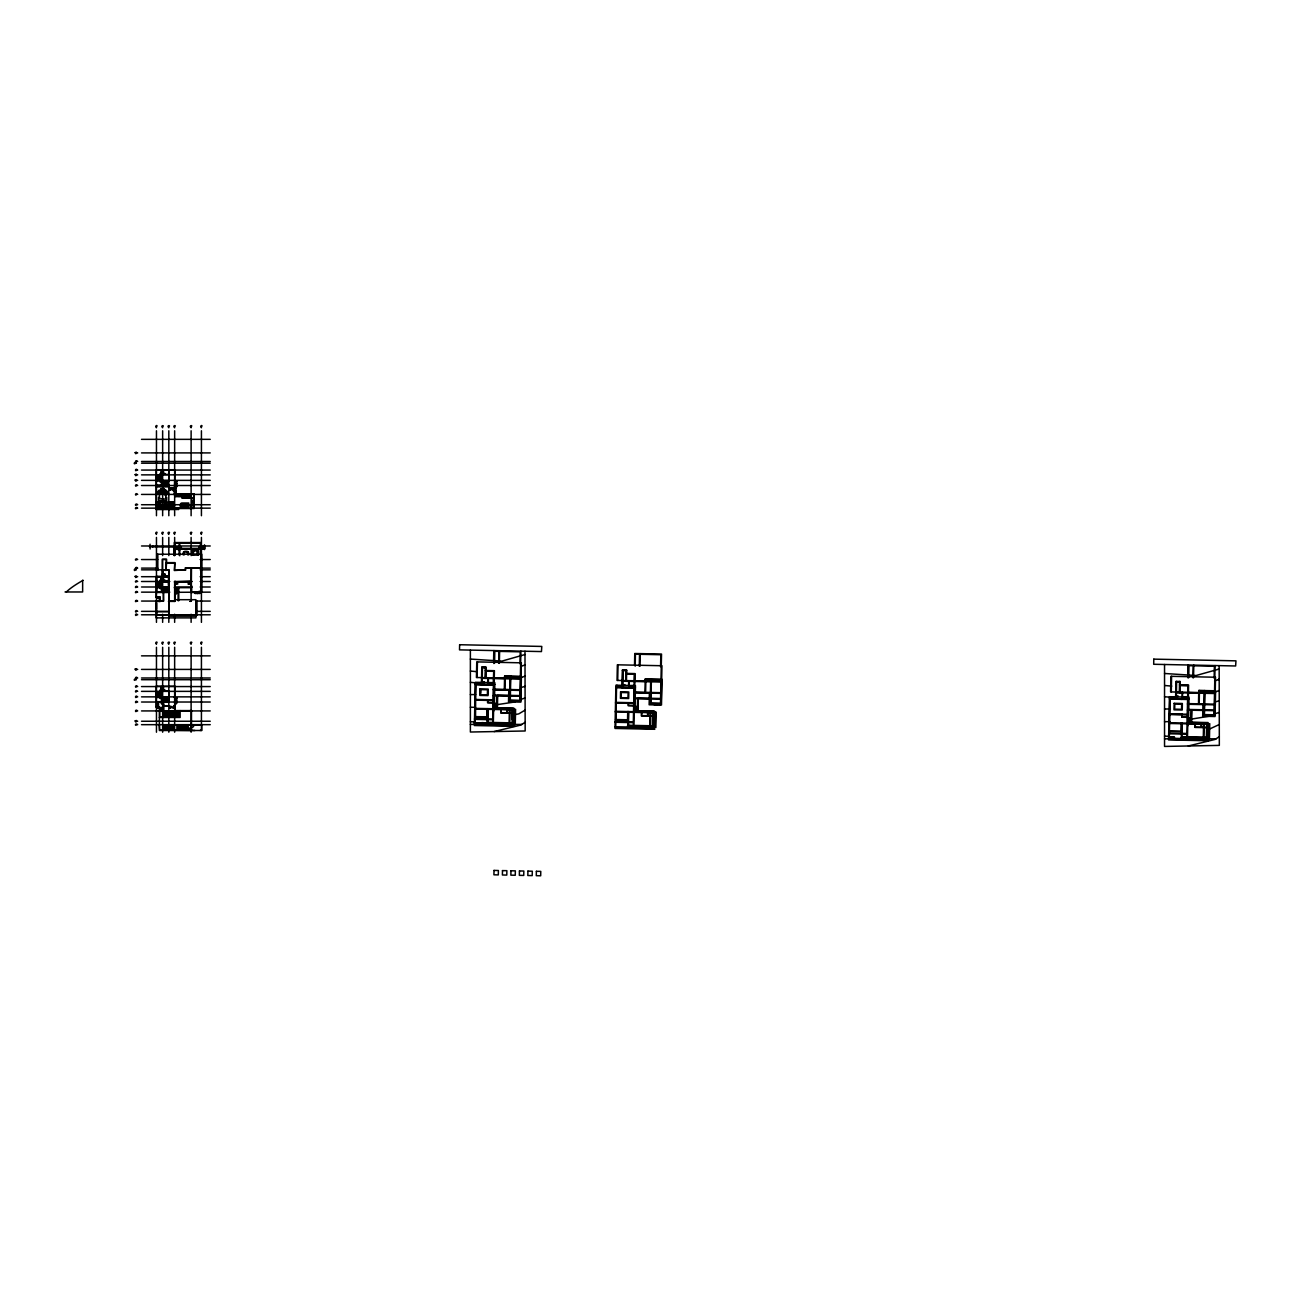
<?xml version="1.0" encoding="UTF-8"?>
<svg xmlns="http://www.w3.org/2000/svg" width="1301" height="1301" viewBox="0 0 1301 1301"><rect width="100%" height="100%" fill="white"/><g stroke="black" fill="none" stroke-linecap="round" stroke-linejoin="round"><path stroke-width="1.5" d="M157.307 703.565L157.551 705.5L157.697 703.565M175.001 494.429L175.001 496.494L182.205 496.494L182.205 497.86L194.207 497.86M175.407 495.226L175.472 496.055M175.944 495.388L175.879 494.559M176.172 495.388L176.107 494.559L176.042 496.429M177.619 495.388L177.619 494.559L177.684 496.055M178.318 494.559L178.318 495.388M179.294 495.226L179.359 496.055M179.896 495.388L179.814 494.559M180.53 495.388L180.286 494.543M180.79 494.559L181.083 495.388M181.018 495.226L180.855 496.055M181.278 495.388L181.457 494.559M181.864 494.543L182.01 496.055L181.798 494.559L181.278 495.226M182.205 494.429L182.205 498.202L194.207 498.202M185.49 496.592L187.929 496.868L188.141 495.47A3.415 3.415 0 0 1 188.141 496.836L185.425 496.657A2.569 2.569 0 0 1 185.36 496.153A2.569 2.569 0 0 1 185.425 495.648L186.466 495.437M475.272 699.45L475.597 684.359L487.94 684.96M475.938 684.017L475.093 724.852L486.769 725.096M477.109 677.528L477.434 661.916M481.419 684.814L481.793 666.974L486.07 667.071L486.005 670.503M481.777 684.147L481.825 682.082L483.874 682.131L483.842 684.18M481.907 677.626L482.118 667.332L485.728 667.397L485.517 677.691M482.102 684.83L482.476 666.99M481.809 722.592L485.127 722.803M484.183 684.196L484.232 681.789L481.825 681.74L481.907 677.967L488.086 678.097L487.956 684.277M485.159 678.374L485.387 667.055M485.842 678.39L486.005 670.844L494.071 671.007L493.908 678.211L504.886 678.439L504.951 676.048M486.883 719.599L487.111 708.622M487.127 724.072L487.273 717.209L475.255 716.965M487.273 716.867L487.452 708.638M487.794 708.638L487.501 722.705L512.204 723.226L512.48 709.5L507.341 709.387L507.276 712.818L512.415 712.932M487.973 699.727L487.924 702.459L493.404 702.573L493.778 684.733L488.282 684.619M488.33 682.911L488.428 677.756M487.81 724.088L488.119 709.338M488.802 684.293L488.851 682.57L488.883 684.44M490.9 684.472L491.014 682.618M491.176 684.489L491.144 682.618M493.583 660.664L493.795 650.581M493.193 684.472L493.713 671.349L485.989 671.186M493.876 663.526L494.136 650.581M493.778 684.391L493.827 682.683M494.575 663.25L494.819 651.281L498.917 651.378L498.673 663.347M494.299 709.468L494.852 682.7L475.288 682.293L474.393 725.519L514.204 726.348M495.079 707.24L495.144 703.467M493.437 703.434L495.453 703.483L495.372 707.256L493.355 707.207M496.706 708.817L496.982 695.791L493.209 695.71M497.08 707.516L497.34 695.45L509.683 695.71M497.405 708.834L497.665 695.807L520.66 696.279M499.356 663.347L499.617 650.695M504.316 689.416L504.544 678.78L481.549 678.309M504.56 678.097L504.593 676.032L521.408 676.39L520.872 702.117L508.528 701.857L508.772 690.197M505.016 689.432L505.227 678.797L520.319 679.106L520.107 689.741L493.339 689.188M509.114 722.819L509.39 709.777M510.09 676.146L509.585 700.849L520.563 701.076L521.343 662.827L476.751 661.9L476.426 677.512L504.902 678.065M509.927 700.865L510.431 676.504M510.09 709.11L509.748 725.568L513.521 725.649L513.895 708.151L495.665 707.777M510.773 676.162L510.285 700.182L519.88 700.377L520.091 690.424L493.323 689.872M511.944 719.144L512.139 709.826M512.545 723.567L512.838 709.159M514.253 723.6L514.545 709.191M514.611 722.933L514.887 709.891M515.586 709.224L515.261 724.657L474.426 723.811M519.961 663.786L520.205 651.817L499.617 651.394M520.384 676.357L520.904 651.15M615.893 702.377L616.202 687.27L628.546 687.871M615.926 708.72L615.958 707.695M616.56 686.944L615.715 727.779L627.375 728.007M616.902 686.944L616.934 685.237M617.715 680.439L618.04 664.827M622.024 687.741L622.398 669.901L626.692 669.982L626.448 681.317M622.529 680.537L622.74 670.243L626.334 670.324L626.123 680.618M622.724 687.757L623.081 669.917M625.765 681.301L626.009 669.966M627.489 722.527L627.716 711.549M627.732 726.999L627.879 720.136L615.877 719.876M627.895 719.778L628.058 711.549M628.594 685.643L628.692 681.008L622.512 680.878L622.431 684.651L624.838 684.716M628.399 711.566L628.107 725.633L652.809 726.137L653.102 712.411M628.594 702.638L628.529 705.386L634.026 705.5L634.384 687.66L628.903 687.546M628.936 685.822L629.05 680.683M628.432 726.999L628.725 712.249M633.847 685.611L629.456 685.79M634.059 686.782L634.319 674.26L626.61 674.097M634.53 664.6L634.758 653.509L661.526 654.061L660.989 679.285M634.4 687.318L634.433 685.594M635.181 666.177L635.425 654.208L639.539 654.289L639.279 666.258M634.904 712.379L635.457 685.611L615.91 685.204L614.999 728.446L654.81 729.276M635.685 710.167L635.766 706.394M636.026 706.459L634.075 706.427L636.059 706.394L635.978 710.167L633.977 710.135M637.327 711.745L637.588 698.702L633.815 698.621M637.685 710.427L637.945 698.377L650.289 698.621M638.01 711.761L638.287 698.718L661.266 699.19M639.978 666.275L640.238 653.622M645.166 681.008L645.215 678.959L662.03 679.301L661.493 705.044L649.134 704.784L649.378 693.108M645.589 678.959L645.507 681.366L634.53 681.139L634.677 673.934L626.61 673.755M645.979 712.265L645.995 711.24M647.101 712.298L647.117 711.257M649.736 725.73L649.996 712.688M650.695 679.073L650.191 703.776L661.168 704.004L661.965 665.738L617.357 664.811L617.032 680.423L645.507 680.992M651.037 679.415L650.533 703.434L660.827 703.646L661.331 679.626L645.198 679.301M651.346 679.431L645.589 679.171M650.776 712.021L650.37 728.495L654.143 728.576L654.501 711.078L634.254 710.655M651.394 679.089L650.89 703.093L660.501 703.304L660.697 693.352L633.945 692.799M651.492 711.354L651.476 712.379L651.557 711.387M652.517 712.314L652.533 711.403M652.484 725.795L652.744 712.753M652.582 712.411L652.598 711.371M653.151 726.495L653.411 713.875M654.289 704.882L657.851 704.963M654.858 726.527L655.167 712.119M655.216 725.844L655.493 712.802M660.566 666.697L660.827 654.728L640.222 654.305M660.111 705.012L660.144 703.971M1169.453 713.859L1169.762 698.767L1182.105 699.369M1169.29 738.236L1170.119 698.426M1169.388 737L1173.307 737.797M1170.461 698.442L1170.493 696.718M1171.274 691.937L1171.599 676.325M1175.584 699.222L1175.958 681.382L1180.251 681.48L1180.023 692.799M1176.088 692.034L1176.299 681.74L1179.893 681.805L1179.682 692.099M1176.283 699.239L1176.641 681.399M1179.324 692.783L1179.568 681.464M1181.048 734.008L1181.275 723.031M1181.292 738.48L1181.438 731.617L1169.436 731.373M1181.617 723.047L1181.454 731.276L1169.095 731.016L1169.436 714.2L1181.796 714.46L1181.747 717.209L1187.569 717.323L1187.732 725.909M1182.121 698.686L1182.251 692.506L1176.071 692.376L1175.99 696.149L1178.397 696.198M1181.731 734.024L1181.958 723.047M1182.154 714.119L1182.089 716.867L1187.585 716.981L1187.943 699.141L1182.463 699.027M1182.495 697.32L1182.609 692.165M1181.991 738.496L1182.284 723.746M1183.048 698.783L1183.016 696.978M1185.146 698.735L1185.325 697.027L1185.357 698.718M1187.439 698.783L1187.471 697.076M1187.748 675.073L1187.959 664.99M1187.618 698.279L1187.878 685.757L1180.17 685.594M1188.041 677.935L1188.317 664.99M1187.959 698.8L1187.992 697.092M1188.301 698.8L1187.504 736.886L1206.385 737.293M1188.317 698.295L1188.594 685.09L1179.487 684.895M1188.74 677.658L1188.984 665.689L1193.098 665.787L1192.854 677.756M1188.463 723.876L1189.016 697.108L1169.469 696.702L1168.574 739.927L1208.369 740.757M1189.244 721.648L1189.325 717.876M1190.887 723.226L1191.147 710.2L1187.374 710.118M1191.261 721.925L1191.505 709.858L1203.864 710.118M1191.57 723.242L1191.846 710.216L1214.825 710.688M1193.537 677.756L1193.798 665.104M1198.725 692.506L1198.774 690.441L1215.589 690.798L1215.053 716.526L1202.693 716.266L1202.937 704.605M1199.148 690.457L1199.067 692.848L1188.089 692.62L1188.236 685.416L1180.17 685.253M1203.295 737.228L1203.571 724.185M1204.254 690.555L1203.75 715.257L1214.727 715.485L1215.524 677.236L1170.916 676.309L1170.591 691.921L1199.067 692.506M1204.596 690.912L1204.108 714.932L1214.386 715.143L1214.89 691.124L1198.758 690.815M1204.271 723.519L1203.929 739.976L1207.702 740.058L1208.06 722.559L1187.813 722.136M1204.921 690.571L1204.45 714.591L1214.061 714.786L1214.272 704.833L1187.504 704.28M1206.71 737.976L1207.003 723.567M1208.434 738.009L1208.727 723.6M1208.792 737.342L1209.052 724.299M1209.751 723.632L1209.442 739.066L1168.607 738.22M1214.126 678.195L1214.386 666.226L1193.781 665.803M1214.549 690.766L1215.085 665.559M192.646 554.942L192.743 550.567L195.248 550.079L197.785 550.437L197.833 554.942M193.02 500.918C194.613 504.772 190.629 500.527 193.085 501.779M193.085 501.926L192.32 502.625L192.581 500.934M160.641 490.672L160.673 489.599M163.015 490.672L163.048 489.599M187.962 496.836L187.962 495.47M192.255 555.153L192.402 551.25M161.666 493.746C159.893 494.673 159.779 491.567 161.552 492.477M160.511 490.493L160.56 489.631M162.885 490.493L162.95 489.631M185.474 495.73L185.474 496.559M162.853 493.746L162.999 493.014M159.145 492.949L158.332 492.412M166.268 492.949L167.292 492.819L166.349 493.209M166.479 493.469L166.479 492.412M161.08 707.711C159.129 710.834 163.893 710.834 161.958 707.711A2.569 2.569 0 0 0 161.519 707.565A2.569 2.569 0 0 0 161.015 707.63L160.836 710.362A3.415 3.415 0 0 0 162.202 710.362L162.023 707.63L161.113 707.695M167.634 575.904L167.618 576.115A3.415 3.415 0 0 1 166.252 576.115L167.601 575.936L166.252 575.888M184.108 554.974L184.644 551.9A6.359 6.359 0 0 1 187.377 551.9M164.869 493.095L163.796 492.477M190.092 581.498C186.515 589.678 188.97 576.619 189.442 584.084M198.289 551.624L198.305 551.348A4.83 4.83 0 0 0 198.159 550.632L197.882 550.29A9.758 9.758 0 0 0 196.435 549.949L194.06 549.949A9.758 9.758 0 0 0 192.694 550.258L192.337 550.599A4.83 4.83 0 0 0 192.19 551.315L192.206 551.657M192.971 554.665L194.012 550.16M162.544 493.86L162.511 492.396L161.389 492.461M135.613 463.319C132.913 465.189 134.605 460.733 136.475 463.205M136.833 504.837C134.149 506.723 135.824 502.251 137.695 504.723M136.833 508.268C134.149 510.155 135.824 505.699 137.695 508.154M136.833 559.658C134.149 561.528 135.824 557.072 137.695 559.544M161.861 472.296L163.406 472.296M136.833 568.228C134.149 570.114 135.824 565.642 137.695 568.114M163.389 472.474L161.893 472.474M162.186 483.289L163.064 483.191M162.381 483.11L163.926 483.191M136.833 581.612C134.149 583.499 135.824 579.026 137.695 581.498M163.243 483.11L168.219 483.191L165.812 483.191M164.105 483.11L165.634 483.191M136.833 587.109C134.149 588.979 135.824 584.523 137.695 586.995M136.833 592.264C134.149 594.134 135.824 589.678 137.695 592.15M136.833 601.176C134.149 603.062 135.824 598.59 137.695 601.062M135.613 679.821C132.913 681.691 134.605 677.236 136.475 679.707M162.381 589.743L163.926 589.825M163.243 589.743L164.772 589.825M164.105 589.743L165.634 589.825M136.833 724.771C134.149 726.657 135.824 722.201 137.695 724.673M160.836 688.896L161.031 688.977M161.666 688.977L162.544 688.798M161.893 688.977L163.406 688.798M162.186 699.792L163.064 699.694M162.381 699.613L163.926 699.694M163.243 699.613L164.105 699.613M164.772 505.991L166.967 504.479M177.44 495.226L177.375 494.543M159.259 507.975L157.096 506.642L158.25 504.446L160.511 505.991M157.519 506.414L158.364 504.902M157.893 506.626L158.738 505.113M157.128 506.593L159.015 505.243M159.34 507.959L160.527 506.073M160.478 505.91L158.332 504.43M183.165 554.86A9.758 9.758 0 0 1 183.506 552.144L184.335 551.494A7.351 7.351 0 0 1 185.945 551.282A7.351 7.351 0 0 1 187.572 551.494L188.401 552.144A9.758 9.758 0 0 1 188.726 554.86M178.79 496.055L179.083 495.388M163.292 571.269L163.21 572.7M168.821 488.249L175.944 488.428L174.903 489.583L175.944 490.737L174.643 490.916M175.944 490.916L174.903 492.071L175.944 493.225L174.643 493.225M158.82 478.475L158.641 479.988M158.478 584.295L158.82 583.401M158.641 694.962L158.82 696.474M158.641 695.824L158.738 697.352M176.188 508.154L176.188 509.455L177.343 508.415L178.497 509.455L178.497 508.154M162.804 575.026L163.666 574.261M156.884 597.126L157.063 598.2L158.771 598.2L158.95 597.126M195.101 592.15L195.101 593.435L196.256 592.394L197.41 593.435L197.41 592.15M157.063 706.996L157.063 708.069L158.771 708.069L158.771 706.996M494.136 731.569L520.839 725.047L525.149 722.283M1188.301 745.977L1215.004 739.456L1219.313 736.691M165.699 507.666L168.138 506.593L167.016 504.446M166.024 507.975L168.171 506.642M158.641 478.28L158.641 475.028L158.641 477.418M158.478 479.386L158.82 480.199M158.641 581.661L158.641 584.051M158.641 587.483L158.82 584.897M158.641 693.238L158.82 694.767M158.82 695.612L158.559 693.043M163.292 494.006L164.577 494.282A1.87 1.87 0 0 1 164.934 494.884L165.357 495.291A5.464 5.464 0 0 0 165.796 494.998L164.69 493.99L159.649 494.104M525.116 710.102L518.774 713.875L514.611 714.704M1219.297 724.511L1209.491 729.048M166.935 504.43L164.674 505.552L165.943 507.959M519.668 699.775L525.1 698.003M525.051 676.097L520.855 677.723M1219.216 690.506L1214.451 692.295M163.162 482.264L164.007 481.89M164.007 482.264L164.869 481.89L159.99 481.89L159.99 473.515L165.048 473.515M163.162 588.898L164.007 588.524M164.007 588.898L164.869 588.524L159.99 588.524L159.99 580.148L165.048 580.148M163.162 698.767L164.007 698.393M164.007 698.767L164.869 698.393L159.99 698.393L159.99 690.018L165.048 690.018M1214.402 713.891L1219.265 712.411M525.019 664.892L520.92 666.437M1218.419 679.626L1219.2 679.301A64.351 64.351 0 0 1 1218.419 679.626L1214.532 681.025M161.08 494.022L157.779 493.892L157.811 491.388L167.634 491.388L167.65 493.892L165.926 493.892M525.002 654.533L501.893 661.119L470.377 659.07M1218.143 669.332L1219.167 668.942A74.547 74.547 0 0 1 1218.143 669.332L1196.058 675.528L1164.541 673.479M1209.849 716.135L1191.017 719.16M159.86 504.007C158.38 499.763 160.251 506.658 160.511 502.414M164.869 502.381C165.146 506.756 166.918 499.665 165.308 504.04M515.082 701.938L496.218 704.784M525.067 686.359L521.148 687.481M1219.248 700.767L1214.727 702.052M156.575 426.923C158.446 424.224 153.99 425.899 156.462 427.785M201.525 426.923C203.411 424.224 198.955 425.899 201.427 427.785M156.575 533.556C158.446 530.857 153.99 532.532 156.462 534.418M201.525 533.556C203.411 530.857 198.955 532.532 201.427 534.418M156.575 643.426C158.446 640.726 153.99 642.401 156.462 644.288M201.525 643.426C203.411 640.726 198.955 642.401 201.427 644.288M161.796 494.038L163.064 494.055M177.782 584.051L177.31 581.807L176.334 584.084L175.846 581.856L176.66 584.084M185.49 495.714L187.507 495.291M193.735 554.551L196.76 554.551M164.024 492.461L163.015 493.063M470.377 694.604L475.629 694.555M1164.541 709.012L1170.428 708.964M1170.233 721.632L1164.541 721.681M475.434 707.305L470.377 707.272M193.914 554.811L196.565 554.811A2.472 2.472 0 0 1 197.573 555.153M163.178 493.843L165.048 493.827L164.934 492.9M193.882 550.648L196.565 550.502A5.22 5.22 0 0 1 197.85 550.811M162.202 710.167L160.836 710.167M470.377 721.746L475.174 721.892M1164.541 736.155L1168.607 736.285M162.527 426.923C165.211 424.89 159.909 425.232 162.641 427.785M168.707 426.923C171.423 424.825 166.008 425.216 168.821 427.785M174.545 426.923C177.245 424.825 171.846 425.216 174.643 427.785M191.019 426.923C193.719 424.825 188.32 425.216 191.117 427.785M141.516 439.348L210.242 439.348M136.833 452.911L137.695 452.911M141.516 452.911L210.242 452.911M136.833 461.367C134.751 464.083 135.125 458.684 137.695 461.481M141.516 461.481L210.242 461.481M141.516 463.205L210.242 463.205M136.833 469.954C134.751 472.67 135.125 467.254 137.695 470.068M141.516 470.068L210.242 470.068M168.854 474.41L160.917 474.442M136.833 474.865L137.695 474.865M141.516 474.865L210.242 474.865M156.462 475.808L160.917 475.808M156.462 476.67L160.917 476.67M156.462 477.532L160.917 477.532M156.462 478.394L160.917 478.394L156.462 480.963L169.163 480.963L169.163 469.726M156.462 479.24L160.917 479.24M175.001 479.679L175.001 481.045M156.462 480.102L160.917 480.102M136.833 480.362L137.695 480.362M141.516 480.362L210.242 480.362M169.163 480.622L161.617 480.622L161.617 474.784M174.643 481.224L177.05 481.224M174.643 483.273L175.001 483.273A2.065 2.065 0 0 0 177.05 481.337M174.643 483.452L177.05 483.452M156.12 485.159L169.163 485.159L169.179 488.249M136.833 485.403C134.751 488.119 135.125 482.704 137.695 485.517M141.516 485.517L210.242 485.517M174.643 485.68L177.05 485.68M156.462 486.883L168.821 486.883M168.821 487.908L175.001 487.908M168.854 488.217L169.813 487.94M160.836 489.436L161.974 489.42M163.227 489.436L164.56 490.672M174.367 488.249L174.367 490.997A2.781 2.781 0 0 1 171.732 488.249A1.675 1.675 0 0 1 170.138 489.973L169.846 487.908M160.804 490.851L162.007 490.851M163.194 490.851L164.398 490.851M157.779 492.006L167.65 492.006M159.747 492.136L165.715 492.136M175.001 493.404L174.301 494.77L175.001 469.726L156.12 469.726L156.12 509.537L175.001 509.537L175.033 508.463M174.545 494.087L194.207 494.087L194.207 508.512L174.643 508.512M136.833 494.315C134.751 497.031 135.125 491.632 137.695 494.429M141.516 494.429L210.242 494.429M190.092 494.087L191.475 494.087M190.092 494.77L191.475 494.77M175.163 495.274L182.026 495.274L175.163 495.339M187.881 495.437L187.881 496.852M159.649 497.454L158.462 497.454L158.462 500.69L166.723 500.69L166.723 497.454L165.829 497.454M169.163 509.537L169.163 502.332L156.12 502.332L158.868 502.495M166.414 502.495L169.13 502.365M156.12 502.674L169.163 502.674M141.516 504.723L210.242 504.723M187.686 505.455L187.686 506.674A2.244 2.244 0 0 1 186.986 507.292A3.561 3.561 0 0 1 186.043 507.666A5.415 5.415 0 0 1 183.555 507.666A3.561 3.561 0 0 1 182.628 507.292A2.244 2.244 0 0 1 181.912 506.674L181.912 505.455A2.244 2.244 0 0 1 182.628 504.821A3.561 3.561 0 0 1 183.555 504.463A5.415 5.415 0 0 1 186.043 504.463A3.561 3.561 0 0 1 186.986 504.821A2.244 2.244 0 0 1 187.686 505.455L187.848 505.276M188.222 505.829L191.816 505.829M170.464 507.146L173.342 507.146M170.886 507.341L172.935 507.374M141.516 508.154L210.242 508.154M170.464 508.398L173.342 508.349M156.12 509.195L175.001 509.195M176.188 509.455L178.497 509.455M162.527 533.556C165.243 531.458 159.828 531.849 162.641 534.418M168.707 533.556C171.423 531.458 166.008 531.849 168.821 534.418M174.545 533.556C177.245 531.458 171.846 531.849 174.643 534.418M191.019 533.556C193.719 531.458 188.32 531.849 191.117 534.418M141.516 545.981L210.242 545.981M173.96 547.022L181.327 547.022L181.327 548.046L179.782 548.046M173.96 547.363L179.782 547.363M173.96 548.046L172.919 547.022L149.55 546.827L150.103 544.241M204.501 548.046L199.02 548.046L199.02 547.022L205.054 547.022L204.501 549.591M180.904 548.388L204.501 548.388M180.904 548.729L204.501 548.729M180.904 549.071L204.501 549.071M174.123 550.095L174.301 550.095A2.667 2.667 0 0 0 176.871 547.526L176.871 547.526A2.651 2.651 0 0 0 179.44 550.095L179.619 550.095M141.516 559.544L157.697 559.544M200.143 559.544L210.242 559.544M166.235 562.975L174.643 562.975L174.643 570.18L185.636 570.18L185.636 568.114L210.242 568.114M201.769 567.773L185.295 567.773L185.295 569.838L174.301 570.521L175.001 562.634L165.894 562.634L165.894 570.521L166.593 562.975M141.516 568.114L157.697 568.114M157.145 569.496L158.348 569.496M162.3 569.496L162.983 577.042M135.613 569.724C133.531 572.44 133.905 567.025 136.475 569.838M141.516 569.838L169.163 569.838L168.821 614.446M200.143 569.838L210.242 569.838M162.3 570.18L168.821 570.18L168.821 576.359M162.3 573.952L165.048 573.952L165.048 576.701M162.3 574.294L164.69 574.294L164.999 576.327M169.163 576.359L156.12 576.359L156.12 597.468L159.405 597.501M136.833 576.701L137.695 576.701M141.516 576.701L169.163 576.701M200.143 576.701L210.242 576.701M156.12 577.042L169.163 577.042M83.069 580.311C76.157 584.263 70.449 587.954 66.351 591.971M160.917 581.157L169.163 581.075M191.475 581.157L174.301 581.856L191.475 581.856M169.163 581.417L161.617 581.417L161.259 585.531L161.617 587.255L169.163 587.255M141.516 581.498L169.813 581.498M192.06 581.498L174.643 581.498L174.643 601.062L169.163 601.062M200.143 581.498L210.242 581.498M161.617 581.856L168.48 581.856M156.462 582.441L160.917 582.441M156.462 583.303L160.917 583.303M156.462 584.165L160.917 584.165M168.642 584.767L168.642 582.539L168.821 586.312M156.462 585.027L160.917 585.027L156.462 587.597L169.163 587.678M156.462 585.873L160.917 585.873M175.001 586.312L174.301 587.678L178.091 587.678L178.091 600.72M158.738 586.621L158.82 585.108M156.462 586.735L160.917 586.735M141.516 586.995L168.48 586.995M175.001 586.995L192.06 586.995M200.143 586.995L210.242 586.995M178.774 587.678L191.475 587.678M175.001 587.971L177.05 587.971A2.065 2.065 0 0 1 175.001 589.922M177.05 590.085L175.001 590.085L177.05 590.199A2.065 2.065 0 0 1 175.001 592.15M199.004 591.305L200.63 591.305M156.429 591.76L169.163 591.809M65.05 591.971L82.646 591.971L82.646 580.311M191.475 591.809L201.769 591.809M141.516 592.15L169.813 592.15M210.242 592.15L175.001 592.313L177.05 592.443A2.065 2.065 0 0 1 175.001 594.378M156.12 592.492L163.324 592.492M164.007 592.492L168.48 592.492M195.101 593.435L199.882 593.435L199.882 592.15M156.803 596.785L160.072 596.785M156.12 597.126L159.714 597.126L159.714 601.062M157.063 598.2L158.771 598.2M175.001 599.696L195.931 599.696L195.931 617.877L156.12 617.877L156.12 600.72L163.324 600.72L163.162 587.597M175.001 600.037L174.301 601.404M169.163 600.72L168.48 601.404L175.001 601.404L175.001 581.157M156.153 600.753L159.681 600.753M141.516 601.062L163.666 601.062L163.666 591.809M196.093 601.062L210.242 601.062M156.12 601.404L160.69 601.404M156.803 611.015L156.803 615.145M136.833 611.259C134.751 613.958 135.125 608.559 137.695 611.356M141.516 611.356L168.821 611.356L168.821 587.971M196.093 611.356L210.242 611.356M156.12 611.714L169.163 611.714M136.833 614.69C134.751 617.39 135.125 611.99 137.695 614.788M141.516 614.788L210.242 614.788M156.12 615.145L196.955 615.145L196.955 600.72M168.821 616.17L195.931 616.17M162.527 643.426C165.211 641.393 159.909 641.735 162.641 644.288M168.707 643.426C171.423 641.328 166.008 641.718 168.821 644.288M174.545 643.426C177.245 641.328 171.846 641.718 174.643 644.288M191.019 643.426C193.719 641.328 188.32 641.718 191.117 644.288M141.516 655.85L210.242 655.85M136.833 669.413L137.695 669.413M141.516 669.413L210.242 669.413M136.833 677.886C134.751 680.586 135.125 675.186 137.695 677.984M141.516 677.984L210.242 677.984M141.516 679.707L210.242 679.707M136.833 686.456C134.751 689.172 135.125 683.757 137.695 686.57M141.516 686.57L210.242 686.57M160.917 690.945L169.163 690.945L169.163 702.02M136.833 691.27C134.751 693.986 135.125 688.571 137.695 691.368M141.516 691.368L210.242 691.368M156.462 692.327L160.917 692.327M156.462 693.173L160.917 693.173M156.462 694.035L160.917 694.035M156.462 694.897L160.917 694.897L156.462 697.466L169.163 697.466M156.462 695.759L160.917 695.759M175.001 696.181L174.301 697.547L177.05 697.84A2.065 2.065 0 0 1 175.001 699.792L174.643 699.792M156.462 696.604L160.917 696.604M136.833 696.751C134.751 699.466 135.125 694.067 137.695 696.864M141.516 696.864L210.242 696.864M169.163 697.125L161.617 697.125L161.617 691.286M175.001 697.84L177.05 697.84M174.643 699.954L177.05 700.068A2.065 2.065 0 0 1 175.001 702.02M156.12 701.678L169.163 701.678M136.833 701.906C134.751 704.622 135.125 699.206 137.695 702.02M141.516 702.02L210.242 702.02M163.666 702.182L160.917 702.361A2.504 2.504 0 0 0 163.324 704.589L163.666 704.768M174.643 702.182L177.05 702.312A2.065 2.065 0 0 1 175.001 704.248L174.643 704.248M163.324 705.793L169.683 705.793L169.862 708.183A1.919 1.919 0 0 0 171.732 706.378L171.732 706.378A1.919 1.919 0 0 0 173.618 708.183L173.781 705.793L175.001 705.793M163.324 706.134L169.862 706.134L169.862 708.183M174.692 706.167L173.618 706.134L173.618 708.183M156.429 706.963L159.714 706.996L159.714 710.931M159.714 707.337L156.12 707.337L156.12 686.229L175.001 686.229L175.001 712.314L163.666 712.314M157.063 708.069L158.771 708.069M175.001 709.907L174.301 711.289M159.373 710.59L163.666 710.59M174.545 710.59L191.475 710.59L191.475 730.154M136.833 710.834C134.751 713.533 135.125 708.134 137.695 710.931M141.516 710.931L210.242 710.931M163.666 711.289L175.001 711.289M191.475 711.289L190.092 710.59M163.666 713.338L176.025 713.338L176.025 710.931M163.666 714.363L177.05 714.363L177.05 710.931M163.666 715.404L178.091 715.404L178.091 710.931M163.666 716.428L179.115 716.428L179.115 710.931M159.373 717.453L180.14 717.453L180.14 710.59M136.833 721.242L137.695 721.242M141.516 721.242L210.242 721.242M191.475 724.315L190.092 725.015M470.377 724.413L476.329 724.413M514.025 724.413L521.961 724.413M141.516 724.673L210.242 724.673M159.373 725.015L159.714 730.154L194.939 730.495M163.162 725.015L201.427 724.982M191.117 725.177L193.865 725.308A2.456 2.456 0 0 1 191.296 727.584A2.456 2.456 0 0 0 188.726 729.861L191.475 729.991M201.427 730.154L200.078 730.495M1164.541 738.822L1168.509 738.822M1208.19 738.822L1216.126 738.822M481.777 667.673L486.07 667.755M622.382 670.584L626.675 670.665M1175.941 682.082L1180.235 682.163M485.322 670.487L494.413 670.682L493.339 722.478L512.204 722.884M625.927 673.398L635.018 673.593L633.945 725.405L652.826 725.795M504.967 676.244L510.74 676.292M1199.148 690.652L1204.905 690.701M504.593 676.374L520.725 676.715L520.221 700.735L509.927 700.523M622.171 681.22L645.15 681.691L644.938 692.327L633.961 692.099M1175.73 692.717L1198.709 693.189L1198.497 703.825L1187.52 703.597M622.431 685.009L624.496 685.042M1175.99 696.49L1178.055 696.539M488.834 682.862L493.307 682.96M1183.016 697.271L1187.471 697.369M475.255 684.001L494.819 684.407M615.861 686.928L635.425 687.335M1169.436 698.409L1188.984 698.816M475.239 684.7L493.421 685.074L493.128 699.824L474.93 699.45M615.861 687.611L634.042 687.985L633.733 702.751L615.552 702.361M1169.42 699.109L1187.602 699.483L1187.293 714.233L1169.111 713.859M493.681 689.546L510.155 689.888M634.286 692.457L650.76 692.799M1187.846 703.955L1204.319 704.296M480.606 690.896L480.557 693.303M621.211 693.823L621.162 696.214M493.908 695.043L509.699 695.368M510.382 695.385L519.977 695.58M634.514 697.954L650.305 698.279M650.988 698.295L660.599 698.491M1188.073 709.452L1203.864 709.777M1204.547 709.793L1214.158 709.988M474.914 700.133L493.112 700.507L492.721 719.046L474.54 718.656M615.536 703.06L633.717 703.434L633.327 721.957L615.145 721.583M1169.095 714.542L1187.276 714.916L1186.902 733.455L1168.705 733.065M1187.602 717.843L1189.618 717.892L1189.537 721.665L1187.683 721.551M493.469 703.499L495.421 703.548M1187.634 717.908L1189.586 717.957M493.404 705.256L495.405 705.305L493.388 705.386M636.026 708.216L634.01 708.167L636.026 708.346M1187.732 719.599L1189.586 719.697M1187.715 719.876L1189.586 719.843M492.949 708.053L513.196 708.476L512.87 724.267L487.826 723.746M633.554 710.98L653.801 711.403L653.476 727.178L628.432 726.657M1187.13 722.462L1207.361 722.884L1207.035 738.675L1181.991 738.155M645.995 711.533L647.117 711.549M651.492 711.647L652.598 711.663M474.751 708.362L513.179 709.159M615.357 711.289L656.192 712.135L655.867 727.568L615.048 726.722M1168.916 722.771L1207.361 723.567M493.616 709.11L500.82 709.256L500.739 713.029L512.415 713.273M514.545 709.533L514.269 723.193M634.221 712.021L641.426 712.167L641.36 715.94L653.021 716.184M1187.78 723.519L1195.001 723.665L1194.92 727.438L1206.58 727.682M1208.727 723.941L1208.434 737.602M634.4 712.2L639.539 712.298M474.735 709.061L512.48 709.842M615.34 711.972L653.086 712.753M1168.916 723.47L1206.645 724.25M493.567 711.501L493.404 702.914L487.566 702.8L487.631 700.052L475.272 699.792L475.564 719.03M634.172 714.428L634.01 705.841L628.172 705.711L628.237 702.979L615.877 702.719L616.17 721.941M653.021 715.843L647.882 715.745L647.947 712.314L655.151 712.46L654.875 726.121M1206.596 727.34L1201.441 727.226L1201.506 723.795L1206.661 723.909L1206.369 737.634L1181.666 737.114M474.93 716.607L487.615 716.867M615.536 719.534L628.237 719.795M474.523 719.355L492.705 719.729L492.656 722.478L487.501 722.364M615.129 722.266L633.327 722.64L633.262 725.389L628.123 725.291M1168.688 733.764L1186.886 734.138L1186.821 736.886L1181.682 736.773M1171.014 737.033L1174.266 737.098M474.458 722.787L512.887 723.584M627.424 725.958L653.492 726.495M1168.623 737.195L1174.64 737.309M1180.983 737.439L1207.052 737.992M475.141 722.966L485.143 723.177M1169.306 737.374L1173.307 737.456M475.125 723.307L485.143 723.519M487.452 725.112L509.065 725.551M628.058 728.023L649.671 728.479M1169.274 739.261L1180.934 739.505M1181.617 739.521L1203.23 739.96M1171.762 686.115L1164.688 685.497M477.012 671.69L470.377 671.056M475.743 682.879L470.377 682.309M196.614 550.648L193.914 550.502A5.22 5.22 0 0 0 192.646 550.811M478.183 682.976L481.825 683.334M1176.608 697.808L1164.541 696.718M158.738 477.597L158.641 479.142M158.738 581.661L158.641 583.19M158.153 506.788L159.568 507.666M186.141 505.227L186.141 506.902A2.082 2.082 0 0 1 185.555 507.146A3.009 3.009 0 0 1 184.043 507.146A2.082 2.082 0 0 1 183.474 506.902L183.474 505.227A2.082 2.082 0 0 1 184.043 504.967A3.009 3.009 0 0 1 185.555 504.967A2.082 2.082 0 0 1 186.141 505.227A1.805 1.805 0 0 0 183.278 505.227A1.854 1.854 0 0 1 184.043 504.804A2.651 2.651 0 0 1 185.555 504.804A1.854 1.854 0 0 1 186.319 505.227M199.882 593.435L198.728 592.394L197.573 593.435L197.573 592.15M171.748 502.267L172.952 503.487M171.504 502.267L172.952 503.731M171.016 502.267L172.952 504.203M170.854 502.349L172.952 504.446M170.854 502.593L172.952 504.934M170.854 503.08L172.952 505.422M170.854 503.568L172.952 505.666M170.854 503.812L172.952 506.154M170.854 504.284L172.952 506.398M170.854 504.528L172.952 506.886M170.854 505.016L172.773 506.951M170.854 505.26L172.529 506.951M170.854 505.747L172.057 506.951M179.652 495.388L179.505 494.559L179.717 496.055M178.855 495.388L179.018 494.559L179.083 496.055M177.619 495.226L177.944 496.055M162.186 589.646L163.064 589.743M166.918 504.902L167.764 506.414M166.544 505.113L167.39 506.626M166.268 505.243L167.13 506.788M161.861 579.026L163.406 578.929L161.015 579.026M161.698 579.026L160.836 579.026M196.484 550.16L197.508 554.665M187.263 551.9L187.799 554.974M198.289 551.315L198.305 551.348A5.562 5.562 0 0 1 198.403 552.941M178.692 496.055L178.546 494.543L178.383 496.055M177.521 496.055L177.31 494.559L177.18 496.055M176.806 496.055L176.66 494.543L176.741 496.055M175.635 494.543L175.781 496.055M164.625 489.631L164.69 490.493L164.528 489.631M162.316 490.493L162.251 489.631L162.186 490.672M198.077 551.25L198.224 555.153M1219.167 665.64L1219.33 745.392L1164.541 746.432L1164.541 664.502M524.986 651.232L525.165 730.983L470.377 732.024L470.377 650.093M175.001 488.428L175.001 493.209M204.501 544.81L204.501 547.022M203.493 547.022L203.493 548.046M201.769 724.673L201.769 730.495L159.373 730.495L159.373 706.996M201.427 430.777L201.427 515.716M201.427 537.411L201.427 622.35M201.427 647.28L201.427 730.495M201.07 569.838L201.07 542.55L174.301 542.55L174.301 555.494M201.07 570.521L201.07 581.157M201.07 581.856L201.07 592.492M200.728 545.981L200.728 547.022M200.387 555.202L200.387 543.233L179.782 543.233L179.782 555.787M196.272 601.404L196.272 614.446M193.865 494.087L193.898 508.203M191.816 497.86L191.816 508.154M191.637 498.202L191.637 497.86A2.374 2.374 0 0 0 189.361 495.47L189.23 498.202M191.621 585.775L191.621 591.955M191.475 508.512L190.092 508.512M191.475 567.773L191.296 592.313M191.475 615.145L190.092 615.145M191.117 430.777L191.117 515.716M191.117 537.411L191.117 555.608M191.117 568.114L191.117 600.103M191.117 614.251L191.117 622.35M191.117 647.28L191.117 732.219M190.775 581.157L190.775 592.492L201.769 592.492L201.769 554.226L157.145 554.226L157.145 569.838M189.1 494.396L189.068 498.202M188.726 505.829L188.726 502.999L181.945 502.999A1.675 1.675 0 0 0 180.335 504.609L180.335 508.154M188.385 494.087L188.385 498.202M188.222 508.154L188.222 504.024L181.376 504.024L181.376 508.154M188.206 725.015L188.206 730.154M187.881 505.227L187.328 505.064M187.181 725.015L187.181 730.154M186.84 494.429L184.531 494.429M186.141 725.015L186.141 730.154M185.116 498.202L185.295 497.86A2.374 2.374 0 0 0 182.839 495.47L182.709 498.202M185.116 725.015L185.116 730.154M184.091 725.015L184.091 730.154M183.067 725.015L183.067 730.154M182.547 494.087L182.547 498.202M182.026 494.429L182.026 496.494L175.163 496.348L175.033 494.12M182.026 725.015L182.026 730.154M181.701 494.543L181.522 496.055M181.343 494.543L181.278 496.315M181.083 494.543L181.083 496.055M181.002 725.015L181.002 730.154M180.904 548.046L180.904 549.412L180.563 548.046M179.977 725.015L179.977 730.154M179.44 547.363L179.44 550.095M179.099 555.202L179.099 543.233L175.001 543.233L175.001 555.202M178.855 494.543L178.936 496.429M178.936 725.015L178.936 730.154M178.774 587.515L178.774 600.72M177.912 725.015L177.912 730.154M176.969 494.543L176.969 496.055M176.887 725.015L176.887 730.154M176.432 494.543L176.432 496.055M176.172 494.543L176.172 496.055M175.944 488.428L175.944 493.225M174.643 430.777L174.643 515.716M174.643 537.411L174.643 555.608M174.643 614.251L174.643 622.35M174.643 647.28L174.643 732.219M173.96 545.981L173.96 555.478M173.456 725.015L173.456 730.154M172.952 502.105L172.952 507.52L170.886 507.52L170.854 502.105M172.415 725.015L172.415 730.154M171.39 725.015L171.39 730.154M170.138 488.249L170.138 489.973M170.366 725.015L170.366 730.154M169.325 725.015L169.325 730.154M168.821 430.777L168.821 515.716M168.821 537.411L168.821 555.608M168.821 577.855L168.821 581.905M168.821 611.714L168.821 622.35M168.821 647.28L168.821 732.219M168.48 576.359L168.48 591.809M168.301 725.015L168.301 730.154M167.439 480.963L167.439 485.159M167.439 587.597L167.439 591.809M167.439 697.466L167.439 701.678M167.276 725.015L167.276 730.154M166.593 480.963L166.593 485.159M166.333 491.388L166.333 490.282L158.95 490.282L158.95 491.388M166.593 562.634L166.593 559.202L162.3 559.202L162.3 577.042M166.593 587.597L166.593 591.809M166.593 697.466L166.593 701.678M166.235 569.838L166.235 559.544L162.641 559.544L162.641 592.004M166.235 725.015L166.235 730.154M165.829 491.941L165.715 499.096L159.275 498.771L159.649 491.941L159.486 493.892M165.731 480.963L165.731 485.159M165.731 587.597L165.731 591.809M165.731 697.466L165.731 701.678M165.211 725.015L165.211 730.154M164.869 480.963L164.869 485.159M164.869 587.597L164.869 591.809M164.869 697.466L164.869 701.678M164.186 725.015L164.186 730.154M164.007 480.963L164.007 485.159M164.007 587.597L164.007 591.809M164.007 697.466L164.007 701.678M163.666 701.678L163.666 717.453M163.503 470.068L163.503 474.442M163.503 576.701L163.503 581.075M163.503 686.57L163.503 690.945M163.357 704.8L163.357 710.899M163.162 480.963L163.162 485.159M163.162 697.466L163.324 702.361M163.324 704.589L163.324 710.931M163.162 724.673L163.162 730.154M162.641 430.777L162.641 515.716M162.641 537.411L162.641 555.608M162.641 614.251L162.641 622.35M162.641 647.28L162.641 732.219M162.3 480.963L162.3 485.159M162.3 587.597L162.3 591.809M162.3 697.466L162.3 701.678M162.235 710.102L160.82 710.102M161.779 470.068L161.779 474.442M161.779 576.701L161.779 581.075M161.779 686.57L161.779 690.945M161.438 480.963L161.438 485.159M161.438 587.597L161.438 591.809M161.438 697.466L161.438 701.678M160.917 470.068L160.917 480.963M160.917 576.701L160.917 587.678M160.917 686.57L160.917 697.466M160.072 597.468L160.072 600.72M159.373 597.126L159.373 601.517M158.527 702.02L158.527 706.996M157.828 554.226L157.828 569.838M156.803 576.359L156.803 592.492M156.64 603.127L156.64 609.307M156.462 430.777L156.462 515.716M156.462 537.411L156.462 622.35M156.462 647.28L156.462 732.219M152.705 545.981L152.705 547.022M150.103 546.827L150.103 549.022M163.194 489.257A2.277 2.277 0 0 1 164.381 489.257M163.129 489.127A2.635 2.635 0 0 1 164.446 489.127M160.804 489.257A2.277 2.277 0 0 1 162.007 489.257M160.755 489.127A2.635 2.635 0 0 1 162.056 489.127M185.425 507.357A1.903 1.903 0 0 0 186.336 506.902A1.805 1.805 0 0 1 183.392 506.902A1.903 1.903 0 0 0 184.043 507.325M177.05 483.565A2.065 2.065 0 0 1 175.001 485.517M177.05 485.81A2.065 2.065 0 0 1 175.001 487.745M187.539 551.673A2.439 2.439 0 0 1 188.401 552.144M183.506 552.144A2.439 2.439 0 0 1 184.368 551.673M192.808 550.551A5.529 5.529 0 0 1 193.963 550.323M192.955 554.876A2.569 2.569 0 0 1 193.995 554.502M192.076 552.941A5.562 5.562 0 0 1 192.32 551.217M196.516 550.323A5.529 5.529 0 0 1 197.671 550.551M161.259 506.268L161.259 508.333L164.007 508.333L164.007 506.268L161.259 506.268M459.627 644.727L459.513 649.866L541.46 651.573L541.785 646.434L459.627 644.727M479.955 688.912L479.825 695.433L488.054 695.596L488.2 689.075L479.955 688.912M480.638 689.611L480.524 694.75L487.387 694.897L487.501 689.758L480.638 689.611M494.006 870.418L493.925 874.809L498.316 874.906L498.397 870.515L494.006 870.418M501.161 709.256L501.096 712.688L506.918 712.818L507 709.387L501.161 709.256M505.276 676.731L505.243 678.114L520.335 678.423L520.367 677.04L505.276 676.731M502.479 870.597L502.397 874.988L506.788 875.085L506.87 870.678L502.479 870.597M510.951 870.776L510.87 875.166L515.261 875.248L515.342 870.857L510.951 870.776M519.441 870.954L519.343 875.345L523.734 875.427L523.831 871.036L519.441 870.954M527.913 871.117L527.816 875.508L532.207 875.606L532.304 871.215L527.913 871.117M536.386 871.296L536.288 875.687L540.679 875.784L540.777 871.394L536.386 871.296M620.577 691.823L620.431 698.344L628.676 698.523L628.806 692.002L620.577 691.823M621.244 692.522L621.13 697.678L627.993 697.824L628.107 692.669L621.244 692.522M641.783 712.184L641.702 715.615L647.54 715.729L647.605 712.298L641.783 712.184M645.849 681.708L645.621 692.343L660.713 692.669L660.941 682.033L645.849 681.708M645.881 679.659L645.849 681.025L660.957 681.334L660.989 679.968L645.881 679.659M1153.792 659.135L1153.694 664.274L1235.641 665.982L1235.95 660.843L1153.792 659.135M1174.136 703.321L1173.99 709.842L1182.235 710.004L1182.365 703.483L1174.136 703.321M1174.803 704.02L1174.705 709.159L1181.568 709.305L1181.666 704.166L1174.803 704.02M1195.343 723.665L1195.261 727.096L1201.099 727.226L1201.165 723.795L1195.343 723.665M1199.408 693.205L1199.18 703.841L1214.272 704.15L1214.5 693.514L1199.408 693.205M1199.441 691.14L1199.408 692.522L1214.516 692.831L1214.549 691.449L1199.441 691.14M182.075 506.008L182.254 506.658A2.017 2.017 0 0 0 182.872 507.244A3.041 3.041 0 0 0 183.717 507.585A4.456 4.456 0 0 0 185.897 507.585A3.041 3.041 0 0 0 186.726 507.244A2.017 2.017 0 0 0 187.344 506.658L187.442 505.634A2.017 2.017 0 0 0 186.726 504.886A3.041 3.041 0 0 0 185.897 504.528A4.456 4.456 0 0 0 183.717 504.528A3.041 3.041 0 0 0 182.872 504.886A2.017 2.017 0 0 0 182.254 505.471L182.091 505.878M135.19 452.585C135.776 455.935 138.085 450.666 135.19 452.585M135.19 474.54C135.776 477.906 138.085 472.637 135.19 474.54M135.19 480.036C135.776 483.403 138.085 478.118 135.19 480.036M135.19 576.376C135.776 579.742 138.085 574.457 135.19 576.376M135.19 669.088C135.776 672.454 138.085 667.169 135.19 669.088M135.19 720.9C135.776 724.267 138.085 718.998 135.19 720.9M173.326 502.105L170.496 502.105L170.464 508.789L173.342 508.789L173.326 502.105M191.475 600.72L190.092 601.404L191.475 600.72M163.324 711.289L159.714 711.289L159.714 717.111L163.324 717.111L163.324 711.289"/></g></svg>
